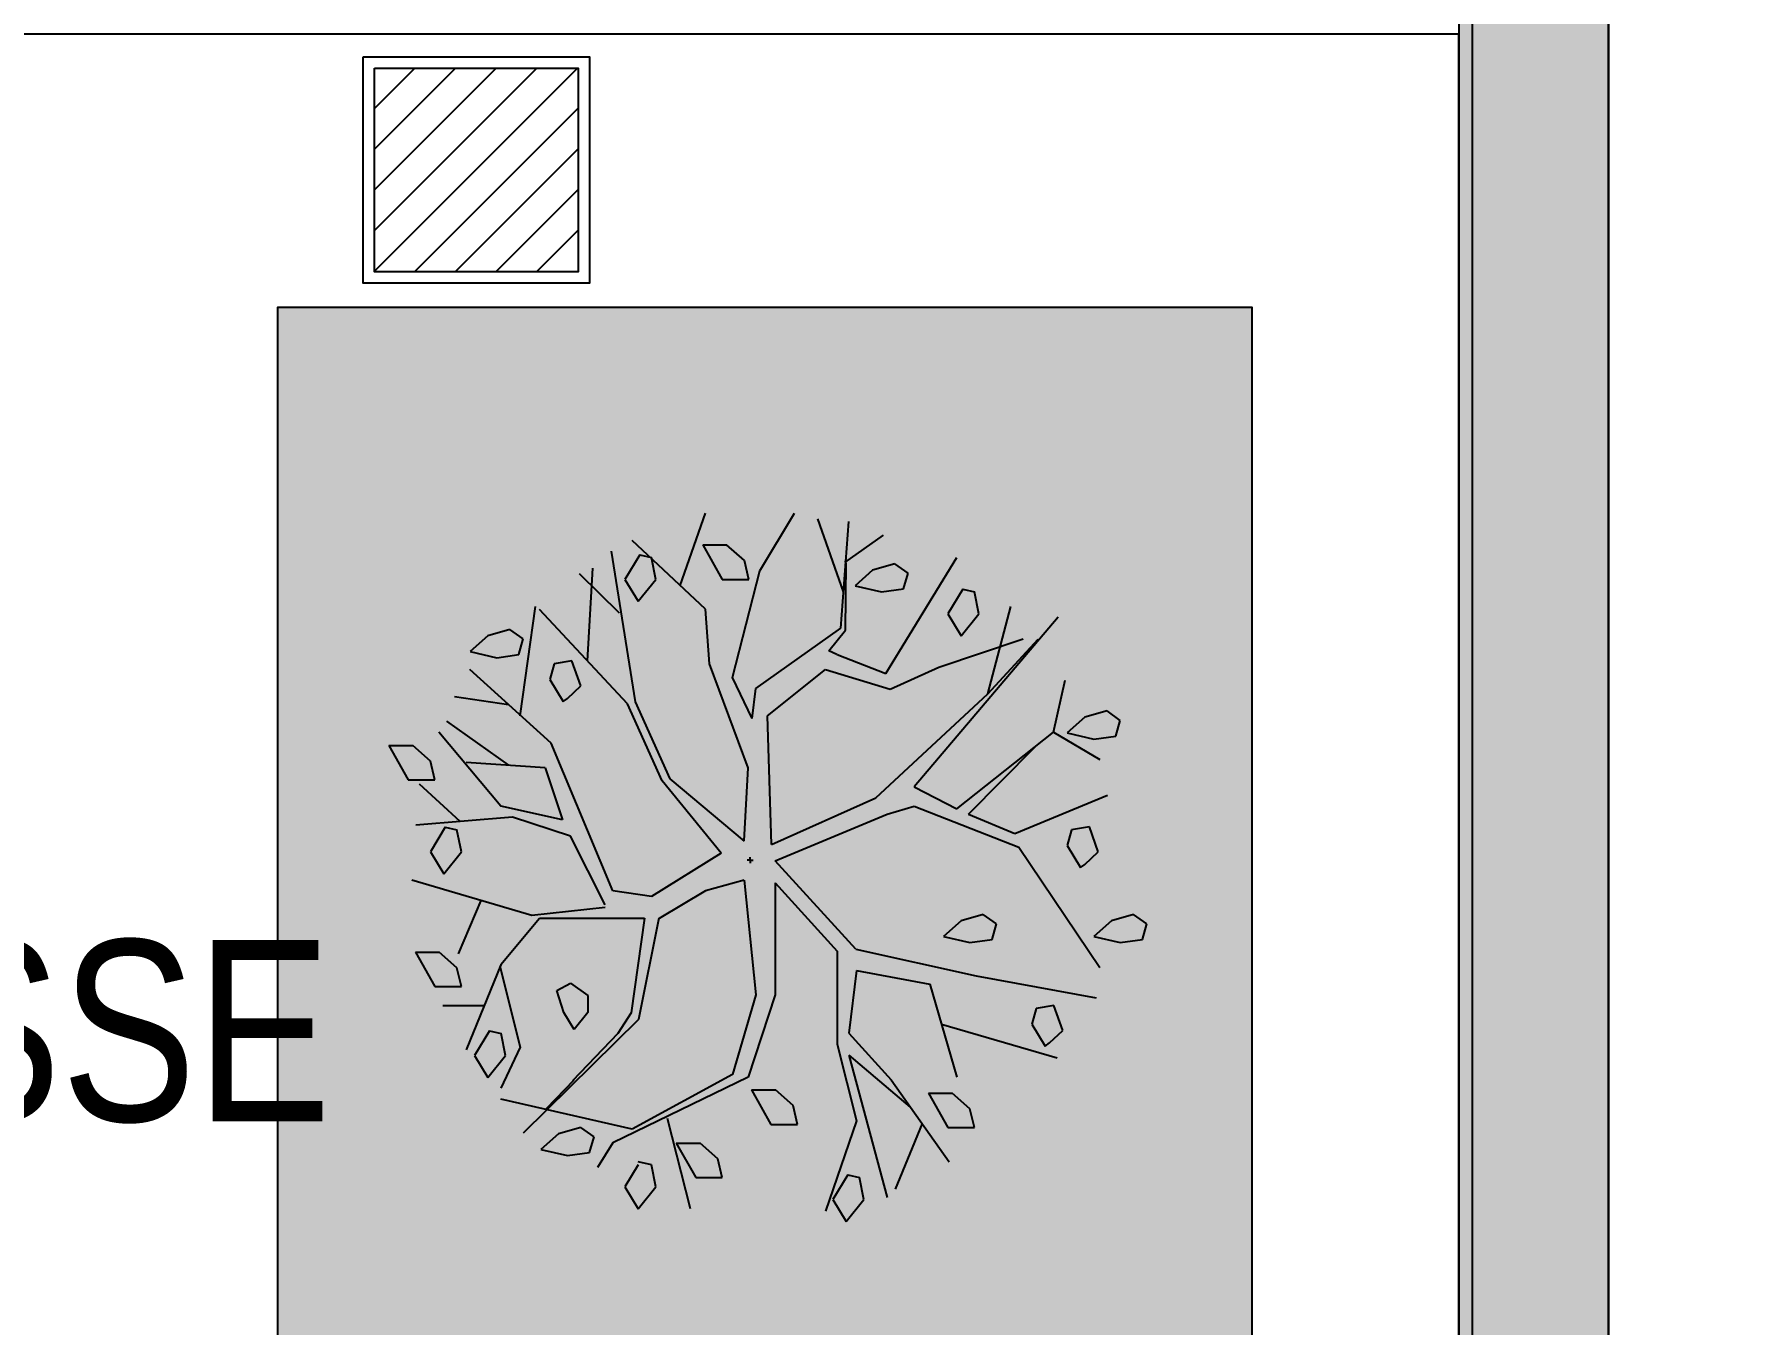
# Model space of a CAD drawing. Extents: x 58467 to 79089, y -33726 to -17391.
# Drawn here: x 76712.8 to 76900.8, y -20230.6 to -20088.1 of the extents above; entities that cross this region are included whole.
import ezdxf

# ---------------------------------------------------------------- set-up
doc = ezdxf.new("R2010")
doc.units = 0
doc.header["$LTSCALE"] = 100
doc.linetypes.add('DOT', pattern=[0.25, 0, -0.25])
doc.linetypes.add('HIDDEN2', pattern=[0.1875, 0.125, -0.0625])
for name, color, linetype in [('BA_clad-wood', 30, 'Continuous'), ('BA_elev1', 7, 'Continuous'), ('BA_env_landscp', 84, 'Continuous'), ('BA_hatch', 137, 'Continuous'), ('BA_hatch_env2', 114, 'Continuous'), ('BA_mat_mortar', 145, 'Continuous'), ('BA_str_steel', 72, 'Continuous'), ('BA_text_material', 12, 'Continuous'), ('BA_trace_down-str', 214, 'HIDDEN2'), ('BA_wall', 4, 'Continuous'), ('L2', 220, 'Continuous'), ('YESIL', 3, 'Continuous')]:
    doc.layers.add(name, color=color, linetype=linetype)
doc.styles.add('text2', font='arial.ttf', dxfattribs={"width": 0.8})
pattern_1 = [(0, (32883.7307, 12448.2046), (6.35, 6.35), [6.35, -6.35])]

# ---------------------------------------------------------------- blocks, each defined once
blk = doc.blocks.new('6. kat kolonlar pl.')
at = {"layer": 'BA_hatch'}
h = blk.add_hatch(dxfattribs=at)
h.set_pattern_fill('ANSI31', color=256, style=0)
h.set_pattern_definition([(45, (-37723.1774, 38277.69), (-2.24506403, 2.24506403), [])])
h.paths.add_polyline_path([(1077.25, 884.25), (1099.75, 884.25), (1099.75, 861.75), (1077.25, 861.75)])
at = {"layer": 'BA_str_steel'}
for points in [[(1076, 885.5), (1101, 885.5), (1101, 860.5), (1076, 860.5)], [(1077.25, 884.25), (1099.75, 884.25), (1099.75, 861.75), (1077.25, 861.75)]]:
    blk.add_lwpolyline(points, close=True, dxfattribs=at)
blk = doc.blocks.new('22')
at = {"color": 3}
for p, q in [((-7.301, 8.871), (-7.067, 8.458)), ((-7.301, 8.871), (-7.015, 8.871)), ((-6.802, 8.683), (-7.015, 8.871)), ((-8.057, 8.754), (-8.236, 8.458)), ((-8.057, 8.754), (-7.917, 8.721)), ((-7.864, 8.458), (-7.917, 8.721)), ((-6.749, 8.458), (-6.802, 8.683)), ((-4.997, 8.646), (-5.262, 8.57)), ((-4.837, 8.533), (-4.997, 8.646)), ((-8.236, 8.458), (-8.076, 8.195)), ((-8.076, 8.195), (-7.864, 8.458)), ((-7.067, 8.458), (-6.749, 8.458)), ((-5.262, 8.57), (-5.474, 8.382)), ((-5.474, 8.382), (-5.156, 8.307)), ((-4.891, 8.345), (-4.837, 8.533)), ((-5.156, 8.307), (-4.891, 8.345)), ((-4.18, 8.34), (-4.359, 8.044)), ((-4.18, 8.34), (-4.041, 8.307)), ((-3.988, 8.044), (-4.041, 8.307)), ((-4.359, 8.044), (-4.2, 7.781)), ((-4.2, 7.781), (-3.988, 8.044)), ((-9.881, 7.781), (-10.094, 7.593)), ((-9.616, 7.856), (-9.881, 7.781)), ((-9.456, 7.743), (-9.616, 7.856)), ((-10.094, 7.593), (-9.775, 7.518)), ((-9.51, 7.556), (-9.456, 7.743)), ((-9.775, 7.518), (-9.51, 7.556)), ((-8.873, 7.481), (-9.085, 7.443)), ((-8.766, 7.18), (-8.873, 7.481)), ((-9.138, 7.255), (-8.979, 6.992)), ((-8.926, 7.029), (-8.766, 7.18)), ((-8.979, 6.992), (-8.926, 7.029)), ((-2.713, 6.804), (-2.926, 6.616)), ((-2.448, 6.879), (-2.713, 6.804)), ((-2.289, 6.766), (-2.448, 6.879)), ((-2.342, 6.578), (-2.289, 6.766)), ((-2.926, 6.616), (-2.608, 6.541)), ((-2.608, 6.541), (-2.342, 6.578)), ((-11.07, 6.466), (-10.837, 6.052)), ((-11.07, 6.466), (-10.784, 6.466)), ((-10.572, 6.277), (-10.784, 6.466)), ((-10.519, 6.052), (-10.572, 6.277)), ((-10.837, 6.052), (-10.519, 6.052)), ((-10.215, 5.552), (-10.701, 5.999)), ((-10.393, 5.483), (-10.572, 5.188)), ((-10.393, 5.483), (-10.253, 5.451)), ((-10.2, 5.188), (-10.253, 5.451)), ((-2.873, 5.451), (-2.926, 5.263)), ((-2.66, 5.488), (-2.873, 5.451)), ((-2.554, 5.188), (-2.66, 5.488)), ((-10.572, 5.188), (-10.412, 4.924)), ((-10.412, 4.924), (-10.2, 5.188)), ((-2.926, 5.263), (-2.767, 4.999)), ((-2.713, 5.037), (-2.554, 5.188)), ((-2.767, 4.999), (-2.713, 5.037)), ((-4.2, 4.36), (-4.413, 4.173)), ((-3.935, 4.436), (-4.2, 4.36)), ((-3.776, 4.323), (-3.935, 4.436)), ((-3.828, 4.135), (-3.776, 4.323)), ((-2.395, 4.36), (-2.608, 4.173)), ((-2.13, 4.436), (-2.395, 4.36)), ((-1.97, 4.323), (-2.13, 4.436)), ((-2.023, 4.135), (-1.97, 4.323)), ((-4.413, 4.173), (-4.094, 4.098)), ((-4.094, 4.098), (-3.828, 4.135)), ((-2.608, 4.173), (-2.289, 4.098)), ((-2.289, 4.098), (-2.023, 4.135)), ((-10.752, 3.984), (-10.465, 3.984)), ((-10.752, 3.984), (-10.519, 3.571)), ((-10.253, 3.797), (-10.465, 3.984)), ((-10.2, 3.571), (-10.253, 3.797)), ((-10.519, 3.571), (-10.2, 3.571)), ((-9.053, 3.523), (-8.888, 3.61)), ((-8.971, 3.259), (-9.053, 3.523)), ((-8.888, 3.61), (-8.681, 3.464)), ((-8.681, 3.464), (-8.681, 3.259)), ((-3.298, 3.308), (-3.351, 3.12)), ((-3.085, 3.345), (-3.298, 3.308)), ((-2.979, 3.045), (-3.085, 3.345)), ((-8.846, 3.054), (-8.971, 3.259)), ((-8.681, 3.259), (-8.846, 3.054)), ((-3.351, 3.12), (-3.191, 2.857)), ((-9.862, 3.04), (-10.041, 2.744)), ((-9.862, 3.04), (-9.722, 3.007)), ((-9.669, 2.744), (-9.722, 3.007)), ((-3.191, 2.857), (-3.138, 2.895)), ((-3.138, 2.895), (-2.979, 3.045)), ((-10.041, 2.744), (-9.881, 2.481)), ((-9.881, 2.481), (-9.669, 2.744)), ((-6.717, 2.33), (-6.483, 1.917)), ((-6.717, 2.33), (-6.43, 2.33)), ((-6.218, 2.143), (-6.43, 2.33)), ((-4.593, 2.293), (-4.306, 2.293)), ((-4.593, 2.293), (-4.359, 1.88)), ((-4.094, 2.105), (-4.306, 2.293)), ((-6.165, 1.917), (-6.218, 2.143)), ((-4.041, 1.88), (-4.094, 2.105)), ((-8.766, 1.88), (-9.032, 1.805)), ((-8.607, 1.767), (-8.766, 1.88)), ((-6.483, 1.917), (-6.165, 1.917)), ((-4.359, 1.88), (-4.041, 1.88)), ((-9.032, 1.805), (-9.244, 1.616)), ((-8.66, 1.579), (-8.607, 1.767)), ((-7.62, 1.691), (-7.333, 1.691)), ((-7.62, 1.691), (-7.386, 1.278)), ((-7.12, 1.504), (-7.333, 1.691)), ((-9.244, 1.616), (-8.926, 1.541)), ((-8.926, 1.541), (-8.66, 1.579)), ((-7.917, 1.429), (-8.076, 1.466)), ((-7.067, 1.278), (-7.12, 1.504)), ((-8.076, 1.429), (-8.236, 1.166)), ((-7.864, 1.166), (-7.917, 1.429)), ((-7.386, 1.278), (-7.067, 1.278)), ((-5.561, 1.311), (-5.74, 1.015)), ((-5.561, 1.311), (-5.422, 1.278)), ((-5.369, 1.015), (-5.422, 1.278)), ((-8.236, 1.166), (-8.076, 0.902)), ((-8.076, 0.902), (-7.864, 1.166)), ((-5.74, 1.015), (-5.581, 0.752)), ((-5.581, 0.752), (-5.369, 1.015))]:
    blk.add_line(p, q, dxfattribs=at)
at = {"layer": 'L2', "color": 34}
for p, q in [((-7.572, 8.386), (-7.267, 9.251)), ((-6.617, 8.561), (-6.2, 9.251)), ((-5.612, 8.308), (-5.922, 9.186)), ((-5.643, 7.871), (-5.55, 9.152)), ((-8.11, 6.988), (-8.397, 8.797)), ((-7.267, 8.101), (-8.149, 8.923)), ((-5.597, 8.66), (-5.132, 8.988)), ((-8.686, 7.481), (-8.621, 8.594)), ((-5.588, 7.847), (-5.581, 8.655)), ((-5.103, 7.33), (-4.253, 8.721)), ((-8.302, 8.051), (-8.78, 8.526)), ((-6.943, 7.28), (-6.617, 8.561)), ((-9.495, 6.82), (-9.309, 8.134)), ((-8.206, 6.966), (-9.26, 8.096)), ((-7.221, 7.444), (-7.267, 8.101)), ((-3.036, 8.003), (-4.762, 5.966)), ((-3.88, 7.083), (-3.602, 8.134)), ((-6.664, 7.149), (-5.643, 7.871)), ((-5.79, 7.599), (-5.588, 7.847)), ((-5.693, 7.557), (-5.79, 7.599)), ((-4.466, 7.405), (-3.457, 7.743)), ((-3.88, 7.083), (-3.277, 7.74)), ((-9.123, 6.491), (-10.097, 7.378)), ((-6.757, 6.196), (-7.221, 7.444)), ((-6.525, 6.82), (-5.829, 7.378)), ((-5.829, 7.378), (-5.05, 7.142)), ((-5.687, 7.556), (-5.103, 7.33)), ((-5.05, 7.142), (-4.466, 7.405)), ((-6.71, 6.787), (-6.943, 7.28)), ((-3.091, 6.623), (-2.952, 7.247)), ((-9.634, 6.952), (-10.283, 7.05)), ((-7.791, 6.039), (-8.206, 6.966)), ((-7.695, 6.062), (-8.11, 6.988)), ((-6.71, 6.787), (-6.664, 7.149)), ((-5.225, 5.835), (-3.88, 7.083)), ((-9.631, 6.227), (-10.376, 6.755)), ((-6.478, 5.276), (-6.525, 6.82)), ((-9.726, 5.736), (-10.469, 6.623)), ((-4.251, 5.704), (-3.091, 6.623)), ((-3.091, 6.623), (-2.534, 6.295)), ((-8.381, 4.718), (-9.123, 6.491)), ((-4.112, 5.638), (-3.314, 6.446)), ((-9.194, 6.197), (-10.144, 6.261)), ((-9.194, 6.197), (-8.984, 5.572)), ((-6.804, 5.319), (-6.757, 6.196)), ((-7.079, 5.171), (-7.791, 6.039)), ((-6.801, 5.315), (-7.695, 6.062)), ((-4.762, 5.966), (-4.251, 5.704)), ((-8.984, 5.572), (-9.726, 5.736)), ((-6.478, 5.276), (-5.225, 5.835)), ((-5.086, 5.638), (-4.762, 5.736)), ((-4.762, 5.736), (-3.509, 5.243)), ((-3.555, 5.408), (-2.441, 5.868)), ((-9.587, 5.605), (-10.748, 5.506)), ((-8.891, 5.375), (-9.587, 5.605)), ((-6.432, 5.079), (-5.086, 5.638)), ((-4.112, 5.638), (-3.555, 5.408)), ((-8.474, 4.553), (-8.891, 5.375)), ((-7.079, 5.171), (-7.917, 4.652)), ((-6.732, 5.087), (-6.732, 5.122)), ((-3.509, 5.243), (-2.534, 3.798)), ((-6.732, 5.087), (-6.768, 5.087)), ((-6.732, 5.087), (-6.732, 5.052)), ((-6.732, 5.087), (-6.697, 5.087)), ((-5.463, 4.019), (-6.432, 5.079)), ((-9.355, 4.422), (-10.794, 4.849)), ((-7.917, 4.652), (-8.381, 4.718)), ((-7.267, 4.718), (-7.824, 4.389)), ((-6.803, 4.849), (-7.267, 4.718)), ((-6.803, 4.849), (-6.664, 3.47)), ((-6.432, 4.817), (-5.69, 3.995)), ((-6.432, 4.817), (-6.432, 3.47)), ((-9.965, 4.603), (-10.237, 3.962)), ((-8.474, 4.521), (-9.355, 4.422)), ((-9.262, 4.389), (-9.726, 3.831)), ((-8.1, 4.389), (-9.262, 4.389)), ((-8.001, 4.391), (-8.161, 3.254)), ((-8.1, 4.391), (-8.001, 4.391)), ((-7.828, 4.391), (-8.075, 3.176)), ((-7.828, 4.389), (-7.824, 4.389)), ((-5.69, 3.995), (-5.69, 2.878)), ((-5.463, 4.019), (-4.019, 3.7)), ((-9.726, 3.831), (-10.144, 2.813)), ((-9.739, 3.815), (-9.495, 2.845)), ((-5.458, 3.765), (-5.55, 3.01)), ((-5.458, 3.765), (-4.576, 3.601)), ((-4.019, 3.7), (-2.58, 3.436)), ((-4.576, 3.601), (-4.251, 2.484)), ((-9.928, 3.338), (-10.422, 3.338)), ((-6.664, 3.47), (-6.943, 2.517)), ((-6.432, 3.47), (-6.757, 2.484)), ((-8.075, 3.176), (-9.458, 1.811)), ((-8.161, 3.254), (-8.322, 3.009)), ((-4.437, 3.121), (-3.045, 2.714)), ((-8.322, 3.009), (-8.865, 2.441)), ((-5.69, 2.878), (-5.458, 1.958)), ((-5.55, 3.01), (-5.04, 2.451)), ((-9.495, 2.845), (-9.726, 2.353)), ((-5.55, 2.747), (-4.81, 2.125)), ((-5.55, 2.747), (-5.086, 1.039)), ((-6.757, 2.484), (-8.381, 1.696)), ((-6.943, 2.517), (-8.149, 1.86)), ((-8.85, 2.447), (-9.182, 2.104)), ((-5.04, 2.451), (-4.344, 1.466)), ((-8.149, 1.86), (-9.726, 2.221)), ((-7.731, 1.991), (-7.453, 0.907)), ((-5.458, 1.958), (-5.829, 0.875)), ((-4.669, 1.926), (-4.993, 1.137)), ((-8.381, 1.696), (-8.566, 1.4))]:
    blk.add_line(p, q, dxfattribs=at)
at = {"layer": 'L2', "color": 7}
blk.add_line((-9.085, 7.443), (-9.138, 7.255), dxfattribs=at)
blk = doc.blocks.new('MAGSOULA')
at = {"layer": 'YESIL', "xscale": 0.6569633432480109, "yscale": 0.6569633432480109, "zscale": 0.6569633432480109}
blk.add_blockref('22', (-9.389, 34.085), dxfattribs=at)
blk = doc.blocks.new('FRN35_A_R')
at = {"layer": 'BA_hatch_env2'}
h = blk.add_hatch(dxfattribs=at)
h.set_pattern_fill('AR-SAND', color=256, scale=0.2, angle=90)
h.set_pattern_definition([(127.5, (57970.55, -45805.321), (-9.7882647, -0.3200063), [0, -7.7216, 0, -8.636, 0, -8.255]), (97.5, (57970.55, -45805.32), (-14.336502, 8.9904657), [0, -4.1656, 0, -6.9596, 0, -2.667]), (57.5, (57970.55, -45811.569), (-0.0287437, 15.8198474), [0, -2.54, 0, -9.144, 0, -11.938]), (47.5, (57970.55, -45811.569), (-4.4585865, 15.271129), [0, -1.27, 0, -5.9944, 0, -6.858])])
h.paths.add_polyline_path([(91088.17, -1841.89), (91088.17, -1949.36), (90536.94, -1949.36), (90536.94, -1841.83)])
at = {"layer": 'BA_clad-wood'}
blk.add_lwpolyline([(91118.19, -1818.97), (90506.81, -1818.97), (90506.81, -2316.46)], dxfattribs=at)
blk.add_lwpolyline([(91088.17, -1841.89), (91088.17, -1949.36), (90536.94, -1949.36), (90536.94, -1841.83)], close=True, dxfattribs=at)
at = {"layer": 'BA_env_landscp', "xscale": 14.00000000000002, "yscale": 14.00000000000002, "zscale": 14.00000000000002, "rotation": 90}
blk.add_blockref('MAGSOULA', (91121.99, -1703.85), dxfattribs=at)

msp = doc.modelspace()

# ---------------------------------------------------------------- hatches: boundary and pattern name
at = {"layer": 'BA_hatch', "ltscale": 0.5}
h = msp.add_hatch(dxfattribs=at)
h.set_pattern_fill('DASH', color=256, scale=2, style=0)
h.set_pattern_definition(pattern_1)
edge = h.paths.add_edge_path()
edge.add_line((76871.59, -20951.06), (76871.59, -19554.06))
edge.add_line((76871.59, -19554.06), (76886.59, -19554.06))
edge.add_line((76886.59, -19554.06), (76886.59, -20951.06))
h = msp.add_hatch(dxfattribs=at)
h.set_pattern_fill('DASH', color=256, scale=2, style=0)
h.set_pattern_definition(pattern_1)
h.paths.add_polyline_path([(76871.59, -19554.06), (76886.59, -19554.06), (76886.59, -20955.84), (76871.59, -20955.84)])
at = {"layer": 'BA_hatch'}
h = msp.add_hatch(dxfattribs=at)
h.set_pattern_fill('AR-SAND', color=256, scale=0.05, style=0)
h.set_pattern_definition([(37.5, (32883.7307, 12448.2046), (-0.080001565, 2.44706619), [0, -1.9304, 0, -2.159, 0, -2.06375]), (7.5, (32883.7307, 12448.2046), (2.24761642, 3.5841255), [0, -1.0414, 0, -1.7399, 0, -0.66675]), (327.5, (32882.1686, 12448.2046), (3.95496185, 0.00718592), [0, -0.635, 0, -2.286, 0, -2.9845]), (317.5, (32882.1686, 12448.2046), (3.81778226, 1.11464662), [0, -0.3175, 0, -1.4986, 0, -1.7145])])
h.paths.add_polyline_path([(76172.59, -20951.06), (76871.59, -20951.06), (76871.59, -19751.56), (76870.09, -19751.56), (76870.09, -20949.56), (75673.09, -20949.56), (75673.09, -20951.06)])

# ---------------------------------------------------------------- linework, layer by layer
at = {"layer": 'BA_elev1'}
msp.add_lwpolyline([(76886.59, -20697.09), (76886.59, -19554.06), (76925.68, -19554.06), (76927.29, -18747.53), (77655.58, -18795.81), (77655.58, -18937.7), (77849.49, -18937.7), (77849.49, -18808.66), (77939.59, -18814.63), (77939.59, -20697.09)], close=True, dxfattribs=at)
at = {"layer": 'BA_mat_mortar'}
msp.add_lwpolyline([(76172.59, -20951.06), (76172.59, -20951.06), (76871.59, -20951.06), (76871.59, -19751.56), (76870.09, -19751.56), (76870.09, -20949.56), (75673.09, -20949.56), (75673.09, -20951.06), (76172.59, -20951.06)], dxfattribs=at)
at = {"layer": 'BA_wall'}
for points in [[(76871.59, -20951.06), (76871.59, -19554.06)], [(76886.59, -19554.06), (76886.59, -20951.06)]]:
    msp.add_lwpolyline(points, dxfattribs=at)

# ---------------------------------------------------------------- block references
at = {"rotation": 270}
msp.add_blockref('FRN35_A_R', (78689.05, 70418.75), dxfattribs=at)
at = {"layer": 'BA_trace_down-str', "linetype": 'DOT', "ltscale": 0.1, "transparency": 33554687}
msp.add_blockref('6. kat kolonlar pl.', (75673.09, -20976.06), dxfattribs=at)

# ---------------------------------------------------------------- texts
at = {"layer": 'BA_text_material', "style": 'text2', "width": 0.8}
msp.add_text('TOPIAIRE HEDERA VERT BASSE', height=20, dxfattribs=at).set_placement((76395.34, -20208.07))

doc.saveas('drawing.dxf')
